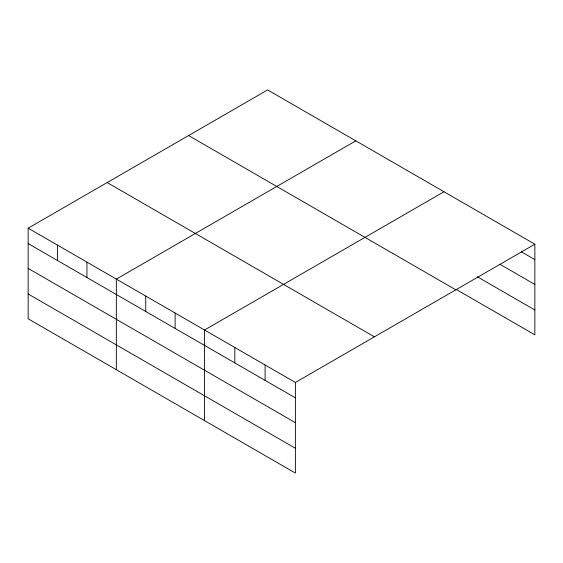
<?xml version="1.0" encoding="UTF-8"?>
<svg xmlns="http://www.w3.org/2000/svg" width="563" height="563" viewBox="0 0 563 563"><rect width="100%" height="100%" fill="white"/><g stroke="black" fill="none" stroke-linecap="round" stroke-linejoin="round"><path stroke-width="0.84" d="M295.385 422.686L295.385 382.467L28.15 228.177L28.15 318.792L295.385 473.075L295.385 422.686L28.15 268.403M28.15 228.177L267.615 89.925L534.85 244.208L534.85 334.823L456.107 289.361M355.802 140.841L116.337 279.093L116.337 369.701M443.989 191.751L204.524 330.009L204.524 420.617M295.385 382.467L534.85 244.208M521.218 251.745L534.85 259.613M500.021 264.321L534.85 284.435M477.304 276.778L534.85 310.002M188.591 135.549L455.826 289.832M107.174 182.553L374.409 336.843M28.15 243.582L295.385 397.865M28.15 293.97L295.385 448.261M265.096 364.979L265.096 380.384M234.813 347.491L234.813 362.896M175.128 313.035L175.128 328.44M145.733 296.068L145.733 311.466M86.941 262.119L86.941 277.524M57.546 245.151L57.546 260.556"/></g></svg>
